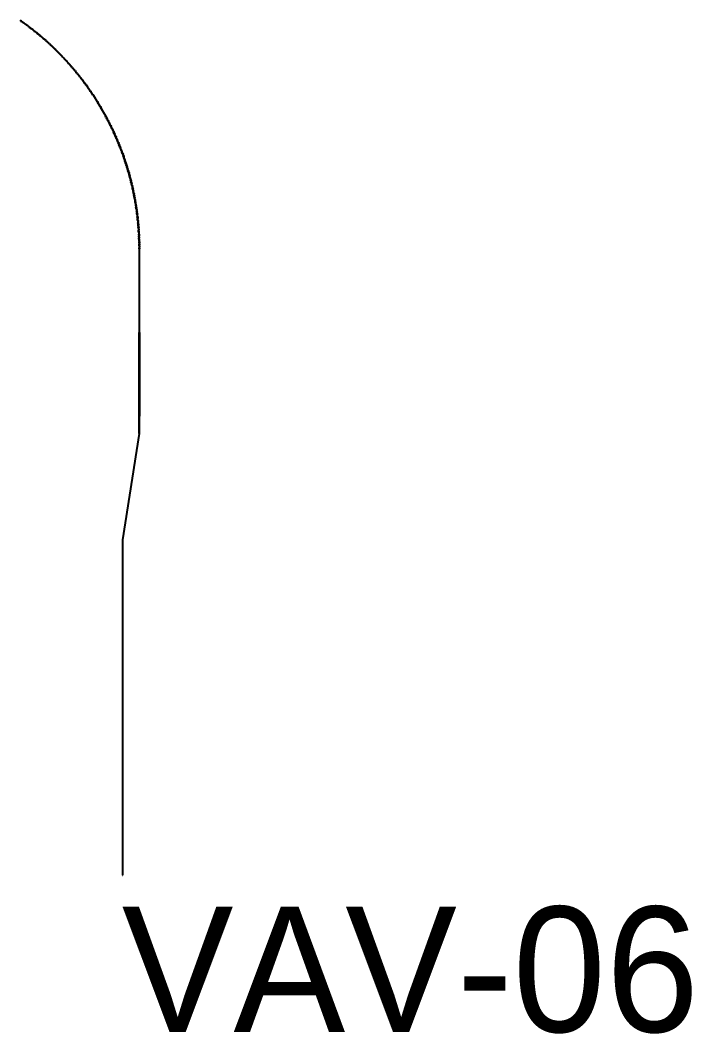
# Model space of a CAD drawing. Header units: metres. Extents: x 2 to 41.4, y 0.9 to 39.
# Drawn here: x 39.49 to 41.42, y 5.714 to 8.626 of the extents above; entities that cross this region are included whole.
import ezdxf

# ---------------------------------------------------------------- set-up
doc = ezdxf.new("R2010")
doc.units = ezdxf.units.M
doc.layers.add('BSA_MATERIAL_SECTION', color=7, linetype='Continuous')
doc.layers.add('BSA_VAV_LABEL', color=7, linetype='Continuous')

msp = doc.modelspace()

# ---------------------------------------------------------------- linework, layer by layer
at = {"layer": 'BSA_MATERIAL_SECTION'}
for p, q in [((39.4918, 8.6233), (39.4895, 8.6249)), ((39.4899, 8.6256), (39.4922, 8.624)), ((39.4918, 8.6233), (39.4941, 8.6217)), ((39.4945, 8.6224), (39.4922, 8.624)), ((39.4964, 8.6201), (39.4941, 8.6217)), ((39.4945, 8.6224), (39.4968, 8.6207)), ((39.4964, 8.6201), (39.4987, 8.6184)), ((39.4991, 8.6191), (39.4968, 8.6207)), ((39.4991, 8.6191), (39.5014, 8.6174)), ((39.5009, 8.6168), (39.4987, 8.6184)), ((39.5032, 8.6151), (39.5009, 8.6168)), ((39.5037, 8.6158), (39.5014, 8.6174)), ((39.5032, 8.6151), (39.5055, 8.6135)), ((39.5037, 8.6158), (39.506, 8.6141)), ((39.5055, 8.6135), (39.5078, 8.6118)), ((39.5082, 8.6124), (39.506, 8.6141)), ((39.51, 8.6101), (39.5078, 8.6118)), ((39.5082, 8.6124), (39.5105, 8.6107)), ((39.51, 8.6101), (39.5123, 8.6084)), ((39.5128, 8.6091), (39.5105, 8.6107)), ((39.5145, 8.6067), (39.5123, 8.6084)), ((39.5128, 8.6091), (39.515, 8.6074)), ((39.5145, 8.6067), (39.5168, 8.605)), ((39.5173, 8.6056), (39.515, 8.6074)), ((39.519, 8.6033), (39.5168, 8.605)), ((39.5173, 8.6056), (39.5195, 8.6039)), ((39.519, 8.6033), (39.5212, 8.6016)), ((39.5217, 8.6022), (39.5195, 8.6039)), ((39.5235, 8.5999), (39.5212, 8.6016)), ((39.5217, 8.6022), (39.524, 8.6005)), ((39.5235, 8.5999), (39.5257, 8.5981)), ((39.5262, 8.5987), (39.524, 8.6005)), ((39.5279, 8.5964), (39.5257, 8.5981)), ((39.5262, 8.5987), (39.5284, 8.597)), ((39.5301, 8.5946), (39.5279, 8.5964)), ((39.5306, 8.5952), (39.5284, 8.597)), ((39.5301, 8.5946), (39.5323, 8.5929)), ((39.5306, 8.5952), (39.5328, 8.5935)), ((39.5323, 8.5929), (39.5345, 8.5911)), ((39.535, 8.5917), (39.5328, 8.5935)), ((39.5367, 8.5893), (39.5345, 8.5911)), ((39.535, 8.5917), (39.5372, 8.5899)), ((39.5394, 8.5882), (39.5372, 8.5899)), ((39.5367, 8.5893), (39.5389, 8.5875)), ((39.5411, 8.5857), (39.5389, 8.5875)), ((39.5394, 8.5882), (39.5416, 8.5864)), ((39.5411, 8.5857), (39.5432, 8.5839)), ((39.5437, 8.5846), (39.5416, 8.5864)), ((39.5454, 8.5821), (39.5432, 8.5839)), ((39.5437, 8.5846), (39.5459, 8.5828)), ((39.5454, 8.5821), (39.5475, 8.5803)), ((39.5481, 8.5809), (39.5459, 8.5828)), ((39.5497, 8.5785), (39.5475, 8.5803)), ((39.5481, 8.5809), (39.5502, 8.5791)), ((39.5497, 8.5785), (39.5518, 8.5767)), ((39.5524, 8.5773), (39.5502, 8.5791)), ((39.554, 8.5748), (39.5518, 8.5767)), ((39.5524, 8.5773), (39.5545, 8.5755)), ((39.554, 8.5748), (39.5561, 8.573)), ((39.5566, 8.5736), (39.5545, 8.5755)), ((39.5582, 8.5712), (39.5561, 8.573)), ((39.5566, 8.5736), (39.5588, 8.5718)), ((39.5582, 8.5712), (39.5603, 8.5693)), ((39.5609, 8.5699), (39.5588, 8.5718)), ((39.5625, 8.5674), (39.5603, 8.5693)), ((39.5609, 8.5699), (39.563, 8.568)), ((39.5625, 8.5674), (39.5646, 8.5656)), ((39.5651, 8.5661), (39.563, 8.568)), ((39.5667, 8.5637), (39.5646, 8.5656)), ((39.5651, 8.5661), (39.5672, 8.5643)), ((39.5667, 8.5637), (39.5687, 8.5618)), ((39.5693, 8.5624), (39.5672, 8.5643)), ((39.5708, 8.5599), (39.5687, 8.5618)), ((39.5693, 8.5624), (39.5714, 8.5605)), ((39.5708, 8.5599), (39.5729, 8.558)), ((39.5735, 8.5586), (39.5714, 8.5605)), ((39.575, 8.5561), (39.5729, 8.558)), ((39.5735, 8.5586), (39.5755, 8.5567)), ((39.575, 8.5561), (39.577, 8.5542)), ((39.5776, 8.5547), (39.5755, 8.5567)), ((39.5791, 8.5522), (39.577, 8.5542)), ((39.5776, 8.5547), (39.5797, 8.5528)), ((39.5791, 8.5522), (39.5812, 8.5503)), ((39.5817, 8.5509), (39.5797, 8.5528)), ((39.5832, 8.5484), (39.5812, 8.5503)), ((39.5817, 8.5509), (39.5838, 8.5489)), ((39.5832, 8.5484), (39.5852, 8.5464)), ((39.5858, 8.547), (39.5838, 8.5489)), ((39.5873, 8.5445), (39.5852, 8.5464)), ((39.5858, 8.547), (39.5878, 8.545)), ((39.5873, 8.5445), (39.5893, 8.5425)), ((39.5898, 8.5431), (39.5878, 8.545)), ((39.5913, 8.5405), (39.5893, 8.5425)), ((39.5898, 8.5431), (39.5919, 8.5411)), ((39.5913, 8.5405), (39.5933, 8.5386)), ((39.5939, 8.5391), (39.5919, 8.5411)), ((39.5953, 8.5366), (39.5933, 8.5386)), ((39.5939, 8.5391), (39.5959, 8.5371)), ((39.5953, 8.5366), (39.5973, 8.5346)), ((39.5979, 8.5352), (39.5959, 8.5371)), ((39.5993, 8.5326), (39.5973, 8.5346)), ((39.5979, 8.5352), (39.5999, 8.5332)), ((39.5993, 8.5326), (39.6013, 8.5306)), ((39.6019, 8.5312), (39.5999, 8.5332)), ((39.6033, 8.5286), (39.6013, 8.5306)), ((39.6019, 8.5312), (39.6038, 8.5291)), ((39.6033, 8.5286), (39.6052, 8.5266)), ((39.6058, 8.5271), (39.6038, 8.5291)), ((39.6072, 8.5245), (39.6052, 8.5266)), ((39.6058, 8.5271), (39.6078, 8.5251)), ((39.6072, 8.5245), (39.6091, 8.5225)), ((39.6097, 8.5231), (39.6078, 8.5251)), ((39.6111, 8.5205), (39.6091, 8.5225)), ((39.6097, 8.5231), (39.6117, 8.521)), ((39.6111, 8.5205), (39.613, 8.5184)), ((39.6136, 8.519), (39.6117, 8.521)), ((39.615, 8.5164), (39.613, 8.5184)), ((39.6136, 8.519), (39.6155, 8.5169)), ((39.6169, 8.5143), (39.615, 8.5164)), ((39.6175, 8.5149), (39.6155, 8.5169)), ((39.6169, 8.5143), (39.6188, 8.5123)), ((39.6175, 8.5149), (39.6194, 8.5128)), ((39.6188, 8.5123), (39.6207, 8.5102)), ((39.6213, 8.5107), (39.6194, 8.5128)), ((39.6226, 8.5081), (39.6207, 8.5102)), ((39.6213, 8.5107), (39.6232, 8.5086)), ((39.6226, 8.5081), (39.6245, 8.506)), ((39.6251, 8.5066), (39.6232, 8.5086)), ((39.6264, 8.5039), (39.6245, 8.506)), ((39.6251, 8.5066), (39.627, 8.5045)), ((39.6264, 8.5039), (39.6283, 8.5018)), ((39.6289, 8.5024), (39.627, 8.5045)), ((39.6302, 8.4997), (39.6283, 8.5018)), ((39.6289, 8.5024), (39.6308, 8.5003)), ((39.6302, 8.4997), (39.632, 8.4976)), ((39.6326, 8.4981), (39.6308, 8.5003)), ((39.6339, 8.4955), (39.632, 8.4976)), ((39.6326, 8.4981), (39.6345, 8.496)), ((39.6339, 8.4955), (39.6357, 8.4934)), ((39.6363, 8.4939), (39.6345, 8.496)), ((39.6376, 8.4912), (39.6357, 8.4934)), ((39.6363, 8.4939), (39.6382, 8.4918)), ((39.6376, 8.4912), (39.6394, 8.4891)), ((39.64, 8.4896), (39.6382, 8.4918)), ((39.6412, 8.487), (39.6394, 8.4891)), ((39.64, 8.4896), (39.6418, 8.4875)), ((39.6412, 8.487), (39.6431, 8.4848)), ((39.6437, 8.4853), (39.6418, 8.4875)), ((39.6449, 8.4827), (39.6431, 8.4848)), ((39.6437, 8.4853), (39.6455, 8.4832)), ((39.6449, 8.4827), (39.6467, 8.4805)), ((39.6473, 8.481), (39.6455, 8.4832)), ((39.6485, 8.4783), (39.6467, 8.4805)), ((39.6473, 8.481), (39.6491, 8.4788)), ((39.6485, 8.4783), (39.6503, 8.4761)), ((39.6509, 8.4767), (39.6491, 8.4788)), ((39.652, 8.474), (39.6503, 8.4761)), ((39.6509, 8.4767), (39.6527, 8.4745)), ((39.652, 8.474), (39.6538, 8.4718)), ((39.6544, 8.4723), (39.6527, 8.4745)), ((39.6556, 8.4696), (39.6538, 8.4718)), ((39.6544, 8.4723), (39.6562, 8.4701)), ((39.6556, 8.4696), (39.6573, 8.4674)), ((39.658, 8.4679), (39.6562, 8.4701)), ((39.6591, 8.4652), (39.6573, 8.4674)), ((39.658, 8.4679), (39.6597, 8.4657)), ((39.6591, 8.4652), (39.6608, 8.463)), ((39.6615, 8.4635), (39.6597, 8.4657)), ((39.6626, 8.4607), (39.6608, 8.463)), ((39.6615, 8.4635), (39.6632, 8.4612)), ((39.6626, 8.4607), (39.6643, 8.4585)), ((39.6649, 8.459), (39.6632, 8.4612)), ((39.666, 8.4563), (39.6643, 8.4585)), ((39.6649, 8.459), (39.6667, 8.4568)), ((39.666, 8.4563), (39.6677, 8.454)), ((39.6684, 8.4545), (39.6667, 8.4568)), ((39.6694, 8.4518), (39.6677, 8.454)), ((39.6684, 8.4545), (39.6701, 8.4523)), ((39.6694, 8.4518), (39.6711, 8.4496)), ((39.6718, 8.45), (39.6701, 8.4523)), ((39.6728, 8.4473), (39.6711, 8.4496)), ((39.6718, 8.45), (39.6735, 8.4478)), ((39.6728, 8.4473), (39.6745, 8.445)), ((39.6752, 8.4455), (39.6735, 8.4478)), ((39.6762, 8.4428), (39.6745, 8.445)), ((39.6752, 8.4455), (39.6768, 8.4432)), ((39.6762, 8.4428), (39.6778, 8.4405)), ((39.6785, 8.441), (39.6768, 8.4432)), ((39.6795, 8.4382), (39.6778, 8.4405)), ((39.6785, 8.441), (39.6802, 8.4387)), ((39.6795, 8.4382), (39.6812, 8.4359)), ((39.6818, 8.4364), (39.6802, 8.4387)), ((39.6828, 8.4336), (39.6812, 8.4359)), ((39.6818, 8.4364), (39.6834, 8.4341)), ((39.6828, 8.4336), (39.6844, 8.4313)), ((39.6834, 8.4341), (39.6851, 8.4318)), ((39.6861, 8.429), (39.6844, 8.4313)), ((39.6867, 8.4295), (39.6851, 8.4318)), ((39.6877, 8.4267), (39.6861, 8.429)), ((39.6883, 8.4272), (39.6867, 8.4295)), ((39.6877, 8.4267), (39.6893, 8.4244)), ((39.6883, 8.4272), (39.6899, 8.4249)), ((39.6893, 8.4244), (39.6909, 8.4221)), ((39.6915, 8.4226), (39.6899, 8.4249)), ((39.6925, 8.4198), (39.6909, 8.4221)), ((39.6915, 8.4226), (39.6931, 8.4202)), ((39.6925, 8.4198), (39.6941, 8.4175)), ((39.6947, 8.4179), (39.6931, 8.4202)), ((39.6956, 8.4151), (39.6941, 8.4175)), ((39.6947, 8.4179), (39.6963, 8.4156)), ((39.6956, 8.4151), (39.6972, 8.4128)), ((39.6979, 8.4132), (39.6963, 8.4156)), ((39.6988, 8.4104), (39.6972, 8.4128)), ((39.6979, 8.4132), (39.6994, 8.4109)), ((39.6988, 8.4104), (39.7003, 8.4081)), ((39.701, 8.4085), (39.6994, 8.4109)), ((39.7019, 8.4057), (39.7003, 8.4081)), ((39.701, 8.4085), (39.7025, 8.4062)), ((39.7019, 8.4057), (39.7034, 8.4034)), ((39.7041, 8.4038), (39.7025, 8.4062)), ((39.7049, 8.401), (39.7034, 8.4034)), ((39.7041, 8.4038), (39.7056, 8.4014)), ((39.7049, 8.401), (39.7064, 8.3986)), ((39.7071, 8.399), (39.7056, 8.4014)), ((39.7079, 8.3962), (39.7064, 8.3986)), ((39.7071, 8.399), (39.7086, 8.3967)), ((39.7079, 8.3962), (39.7094, 8.3938)), ((39.7101, 8.3943), (39.7086, 8.3967)), ((39.7109, 8.3915), (39.7094, 8.3938)), ((39.7101, 8.3943), (39.7116, 8.3919)), ((39.7109, 8.3915), (39.7124, 8.3891)), ((39.7116, 8.3919), (39.7131, 8.3895)), ((39.7139, 8.3867), (39.7124, 8.3891)), ((39.7146, 8.3871), (39.7131, 8.3895)), ((39.7139, 8.3867), (39.7154, 8.3843)), ((39.716, 8.3847), (39.7146, 8.3871)), ((39.7168, 8.3818), (39.7154, 8.3843)), ((39.716, 8.3847), (39.7175, 8.3823)), ((39.7168, 8.3818), (39.7183, 8.3794)), ((39.719, 8.3798), (39.7175, 8.3823)), ((39.7197, 8.377), (39.7183, 8.3794)), ((39.719, 8.3798), (39.7204, 8.3774)), ((39.7197, 8.377), (39.7211, 8.3746)), ((39.7204, 8.3774), (39.7218, 8.375)), ((39.7226, 8.3722), (39.7211, 8.3746)), ((39.7233, 8.3726), (39.7218, 8.375)), ((39.7226, 8.3722), (39.724, 8.3697)), ((39.7247, 8.3701), (39.7233, 8.3726)), ((39.7254, 8.3673), (39.724, 8.3697)), ((39.7247, 8.3701), (39.7261, 8.3677)), ((39.7254, 8.3673), (39.7268, 8.3648)), ((39.7275, 8.3652), (39.7261, 8.3677)), ((39.7282, 8.3624), (39.7268, 8.3648)), ((39.7275, 8.3652), (39.7289, 8.3628)), ((39.7282, 8.3624), (39.7296, 8.3599)), ((39.7303, 8.3603), (39.7289, 8.3628)), ((39.7309, 8.3575), (39.7296, 8.3599)), ((39.7303, 8.3603), (39.7316, 8.3579)), ((39.7309, 8.3575), (39.7323, 8.355)), ((39.733, 8.3554), (39.7316, 8.3579)), ((39.7337, 8.3525), (39.7323, 8.355)), ((39.733, 8.3554), (39.7344, 8.3529)), ((39.7337, 8.3525), (39.735, 8.3501)), ((39.7357, 8.3504), (39.7344, 8.3529)), ((39.7363, 8.3476), (39.735, 8.3501)), ((39.7357, 8.3504), (39.737, 8.348)), ((39.7363, 8.3476), (39.7377, 8.3451)), ((39.7384, 8.3455), (39.737, 8.348)), ((39.739, 8.3426), (39.7377, 8.3451)), ((39.7384, 8.3455), (39.7397, 8.343)), ((39.739, 8.3426), (39.7403, 8.3401)), ((39.741, 8.3405), (39.7397, 8.343)), ((39.7416, 8.3376), (39.7403, 8.3401)), ((39.741, 8.3405), (39.7423, 8.338)), ((39.7416, 8.3376), (39.7429, 8.3351)), ((39.7423, 8.338), (39.7436, 8.3355)), ((39.7442, 8.3326), (39.7429, 8.3351)), ((39.7449, 8.333), (39.7436, 8.3355)), ((39.7442, 8.3326), (39.7455, 8.3301)), ((39.7462, 8.3304), (39.7449, 8.333)), ((39.7467, 8.3276), (39.7455, 8.3301)), ((39.7462, 8.3304), (39.7474, 8.3279)), ((39.7487, 8.3254), (39.7474, 8.3279)), ((39.7467, 8.3276), (39.748, 8.325)), ((39.7492, 8.3225), (39.748, 8.325)), ((39.7487, 8.3254), (39.75, 8.3229)), ((39.7492, 8.3225), (39.7505, 8.32)), ((39.75, 8.3229), (39.7512, 8.3203)), ((39.7517, 8.3175), (39.7505, 8.32)), ((39.7524, 8.3178), (39.7512, 8.3203)), ((39.7529, 8.3149), (39.7517, 8.3175)), ((39.7524, 8.3178), (39.7536, 8.3153)), ((39.7529, 8.3149), (39.7541, 8.3124)), ((39.7549, 8.3127), (39.7536, 8.3153)), ((39.7541, 8.3124), (39.7553, 8.3098)), ((39.7549, 8.3127), (39.7561, 8.3102)), ((39.7565, 8.3073), (39.7553, 8.3098)), ((39.7573, 8.3076), (39.7561, 8.3102)), ((39.7565, 8.3073), (39.7577, 8.3047)), ((39.7585, 8.3051), (39.7573, 8.3076)), ((39.7589, 8.3022), (39.7577, 8.3047)), ((39.7585, 8.3051), (39.7596, 8.3025)), ((39.7601, 8.2996), (39.7589, 8.3022)), ((39.7608, 8.2999), (39.7596, 8.3025)), ((39.7601, 8.2996), (39.7612, 8.297)), ((39.7608, 8.2999), (39.762, 8.2974)), ((39.7612, 8.297), (39.7624, 8.2945)), ((39.7631, 8.2948), (39.762, 8.2974)), ((39.7635, 8.2919), (39.7624, 8.2945)), ((39.7631, 8.2948), (39.7643, 8.2922)), ((39.7635, 8.2919), (39.7647, 8.2893)), ((39.7643, 8.2922), (39.7654, 8.2896)), ((39.7658, 8.2867), (39.7647, 8.2893)), ((39.7665, 8.287), (39.7654, 8.2896)), ((39.7658, 8.2867), (39.7669, 8.2841)), ((39.7676, 8.2845), (39.7665, 8.287)), ((39.768, 8.2815), (39.7669, 8.2841)), ((39.7676, 8.2845), (39.7687, 8.2819)), ((39.768, 8.2815), (39.7691, 8.279)), ((39.7698, 8.2793), (39.7687, 8.2819)), ((39.7702, 8.2764), (39.7691, 8.279)), ((39.7698, 8.2793), (39.7709, 8.2767)), ((39.7702, 8.2764), (39.7713, 8.2737)), ((39.772, 8.2741), (39.7709, 8.2767)), ((39.7723, 8.2711), (39.7713, 8.2737)), ((39.772, 8.2741), (39.7731, 8.2714)), ((39.7723, 8.2711), (39.7734, 8.2685)), ((39.7741, 8.2688), (39.7731, 8.2714)), ((39.7745, 8.2659), (39.7734, 8.2685)), ((39.7741, 8.2688), (39.7752, 8.2662)), ((39.7745, 8.2659), (39.7755, 8.2633)), ((39.7762, 8.2636), (39.7752, 8.2662)), ((39.7765, 8.2607), (39.7755, 8.2633)), ((39.7762, 8.2636), (39.7773, 8.261)), ((39.7765, 8.2607), (39.7775, 8.2581)), ((39.7773, 8.261), (39.7783, 8.2583)), ((39.7786, 8.2554), (39.7775, 8.2581)), ((39.7793, 8.2557), (39.7783, 8.2583)), ((39.7786, 8.2554), (39.7796, 8.2528)), ((39.7803, 8.2531), (39.7793, 8.2557)), ((39.7806, 8.2502), (39.7796, 8.2528)), ((39.7803, 8.2531), (39.7813, 8.2504)), ((39.7806, 8.2502), (39.7815, 8.2475)), ((39.7813, 8.2504), (39.7823, 8.2478)), ((39.7825, 8.2449), (39.7815, 8.2475)), ((39.7833, 8.2452), (39.7823, 8.2478)), ((39.7835, 8.2422), (39.7825, 8.2449)), ((39.7842, 8.2425), (39.7833, 8.2452)), ((39.7835, 8.2422), (39.7845, 8.2396)), ((39.7842, 8.2425), (39.7852, 8.2398)), ((39.7845, 8.2396), (39.7854, 8.2369)), ((39.7862, 8.2372), (39.7852, 8.2398)), ((39.7863, 8.2343), (39.7854, 8.2369)), ((39.7862, 8.2372), (39.7871, 8.2345)), ((39.7863, 8.2343), (39.7873, 8.2316)), ((39.7871, 8.2345), (39.788, 8.2319)), ((39.7882, 8.2289), (39.7873, 8.2316)), ((39.7889, 8.2292), (39.788, 8.2319)), ((39.7882, 8.2289), (39.7891, 8.2263)), ((39.7899, 8.2265), (39.7889, 8.2292)), ((39.79, 8.2236), (39.7891, 8.2263)), ((39.7899, 8.2265), (39.7908, 8.2239)), ((39.79, 8.2236), (39.7909, 8.2209)), ((39.7917, 8.2212), (39.7908, 8.2239)), ((39.7918, 8.2183), (39.7909, 8.2209)), ((39.7917, 8.2212), (39.7925, 8.2185)), ((39.7918, 8.2183), (39.7926, 8.2156)), ((39.7934, 8.2158), (39.7925, 8.2185)), ((39.7935, 8.2129), (39.7926, 8.2156)), ((39.7934, 8.2158), (39.7943, 8.2131)), ((39.7935, 8.2129), (39.7944, 8.2102)), ((39.7951, 8.2105), (39.7943, 8.2131)), ((39.7952, 8.2075), (39.7944, 8.2102)), ((39.7951, 8.2105), (39.796, 8.2078)), ((39.7952, 8.2075), (39.796, 8.2048)), ((39.7968, 8.2051), (39.796, 8.2078)), ((39.7969, 8.2021), (39.796, 8.2048)), ((39.7968, 8.2051), (39.7976, 8.2024)), ((39.7969, 8.2021), (39.7977, 8.1994)), ((39.7985, 8.1997), (39.7976, 8.2024)), ((39.7985, 8.1967), (39.7977, 8.1994)), ((39.7985, 8.1997), (39.7993, 8.197)), ((39.7985, 8.1967), (39.7993, 8.194)), ((39.8001, 8.1943), (39.7993, 8.197)), ((39.8001, 8.1913), (39.7993, 8.194)), ((39.8001, 8.1943), (39.8009, 8.1916)), ((39.8001, 8.1913), (39.8009, 8.1886)), ((39.8016, 8.1889), (39.8009, 8.1916)), ((39.8016, 8.1859), (39.8009, 8.1886)), ((39.8016, 8.1889), (39.8024, 8.1861)), ((39.8016, 8.1859), (39.8024, 8.1832)), ((39.8032, 8.1834), (39.8024, 8.1861)), ((39.8031, 8.1805), (39.8024, 8.1832)), ((39.8032, 8.1834), (39.8039, 8.1807)), ((39.8031, 8.1805), (39.8039, 8.1778)), ((39.8039, 8.1807), (39.8047, 8.178)), ((39.8046, 8.1751), (39.8039, 8.1778)), ((39.8053, 8.1723), (39.8046, 8.1751)), ((39.8054, 8.1753), (39.8047, 8.178)), ((39.8053, 8.1723), (39.806, 8.1696)), ((39.8061, 8.1725), (39.8054, 8.1753)), ((39.806, 8.1696), (39.8067, 8.1669)), ((39.8061, 8.1725), (39.8068, 8.1698)), ((39.8074, 8.1641), (39.8067, 8.1669)), ((39.8075, 8.1671), (39.8068, 8.1698)), ((39.8074, 8.1641), (39.8081, 8.1614)), ((39.8075, 8.1671), (39.8082, 8.1643)), ((39.8088, 8.1587), (39.8081, 8.1614)), ((39.8089, 8.1616), (39.8082, 8.1643)), ((39.8088, 8.1587), (39.8095, 8.1559)), ((39.8089, 8.1616), (39.8096, 8.1589)), ((39.8101, 8.1532), (39.8095, 8.1559)), ((39.8096, 8.1589), (39.8102, 8.1561)), ((39.8108, 8.1505), (39.8101, 8.1532)), ((39.8109, 8.1534), (39.8102, 8.1561)), ((39.8115, 8.1506), (39.8109, 8.1534)), ((39.8108, 8.1505), (39.8114, 8.1477)), ((39.8114, 8.1477), (39.812, 8.145)), ((39.8115, 8.1506), (39.8122, 8.1479)), ((39.8126, 8.1422), (39.812, 8.145)), ((39.8128, 8.1451), (39.8122, 8.1479)), ((39.8132, 8.1395), (39.8126, 8.1422)), ((39.8128, 8.1451), (39.8134, 8.1424)), ((39.8132, 8.1395), (39.8138, 8.1367)), ((39.8134, 8.1424), (39.814, 8.1396)), ((39.8138, 8.1367), (39.8144, 8.1339)), ((39.8146, 8.1369), (39.814, 8.1396)), ((39.815, 8.1312), (39.8144, 8.1339)), ((39.8146, 8.1369), (39.8152, 8.1341)), ((39.815, 8.1312), (39.8156, 8.1284)), ((39.8158, 8.1314), (39.8152, 8.1341)), ((39.8161, 8.1257), (39.8156, 8.1284)), ((39.8163, 8.1286), (39.8158, 8.1314)), ((39.8161, 8.1257), (39.8167, 8.1229)), ((39.8163, 8.1286), (39.8169, 8.1258)), ((39.8175, 8.1231), (39.8169, 8.1258)), ((39.8172, 8.1201), (39.8167, 8.1229)), ((39.8177, 8.1174), (39.8172, 8.1201)), ((39.8175, 8.1231), (39.818, 8.1203)), ((39.8177, 8.1174), (39.8183, 8.1146)), ((39.8185, 8.1175), (39.818, 8.1203)), ((39.8188, 8.1118), (39.8183, 8.1146)), ((39.8185, 8.1175), (39.819, 8.1147)), ((39.8188, 8.1118), (39.8193, 8.1091)), ((39.8195, 8.112), (39.819, 8.1147)), ((39.8193, 8.1091), (39.8197, 8.1063)), ((39.8195, 8.112), (39.82, 8.1092)), ((39.8202, 8.1035), (39.8197, 8.1063)), ((39.82, 8.1092), (39.8205, 8.1064)), ((39.8207, 8.1007), (39.8202, 8.1035)), ((39.821, 8.1036), (39.8205, 8.1064)), ((39.8207, 8.1007), (39.8212, 8.0979)), ((39.821, 8.1036), (39.8215, 8.1009)), ((39.8212, 8.0979), (39.8216, 8.0952)), ((39.8219, 8.0981), (39.8215, 8.1009)), ((39.822, 8.0924), (39.8216, 8.0952)), ((39.8224, 8.0953), (39.8219, 8.0981)), ((39.8224, 8.0953), (39.8228, 8.0925)), ((39.822, 8.0924), (39.8225, 8.0896)), ((39.8229, 8.0868), (39.8225, 8.0896)), ((39.8233, 8.0897), (39.8228, 8.0925)), ((39.8233, 8.084), (39.8229, 8.0868)), ((39.8233, 8.0897), (39.8237, 8.0869)), ((39.8233, 8.084), (39.8237, 8.0812)), ((39.8241, 8.0841), (39.8237, 8.0869)), ((39.8237, 8.0812), (39.8241, 8.0784)), ((39.8241, 8.0841), (39.8245, 8.0813)), ((39.8245, 8.0757), (39.8241, 8.0784)), ((39.8249, 8.0786), (39.8245, 8.0813)), ((39.8245, 8.0757), (39.8248, 8.0729)), ((39.8252, 8.0701), (39.8248, 8.0729)), ((39.8249, 8.0786), (39.8253, 8.0758)), ((39.8256, 8.0673), (39.8252, 8.0701)), ((39.8253, 8.0758), (39.8256, 8.073)), ((39.826, 8.0702), (39.8256, 8.073)), ((39.8256, 8.0673), (39.8259, 8.0645)), ((39.826, 8.0702), (39.8264, 8.0674)), ((39.8267, 8.0646), (39.8264, 8.0674)), ((39.8259, 8.0645), (39.8262, 8.0617)), ((39.8266, 8.0589), (39.8262, 8.0617)), ((39.8266, 8.0589), (39.8269, 8.0561)), ((39.827, 8.0618), (39.8267, 8.0646)), ((39.8272, 8.0533), (39.8269, 8.0561)), ((39.827, 8.0618), (39.8274, 8.059)), ((39.8275, 8.0505), (39.8272, 8.0533)), ((39.8274, 8.059), (39.8277, 8.0562)), ((39.8275, 8.0505), (39.8277, 8.0477)), ((39.828, 8.0534), (39.8277, 8.0562)), ((39.8277, 8.0477), (39.828, 8.0449)), ((39.8283, 8.0506), (39.828, 8.0534)), ((39.8283, 8.0421), (39.828, 8.0449)), ((39.8283, 8.0506), (39.8285, 8.0477)), ((39.8283, 8.0421), (39.8285, 8.0393)), ((39.8288, 8.0449), (39.8285, 8.0477)), ((39.8288, 8.0364), (39.8285, 8.0393)), ((39.8288, 8.0449), (39.8291, 8.0421)), ((39.8293, 8.0393), (39.8291, 8.0421)), ((39.8293, 8.0393), (39.8296, 8.0365)), ((39.829, 8.0336), (39.8288, 8.0364)), ((39.829, 8.0336), (39.8292, 8.0308)), ((39.8294, 8.028), (39.8292, 8.0308)), ((39.8294, 8.028), (39.8296, 8.0252)), ((39.8298, 8.0337), (39.8296, 8.0365)), ((39.8296, 8.0252), (39.8298, 8.0224)), ((39.8298, 8.0337), (39.83, 8.0309)), ((39.83, 8.0196), (39.8298, 8.0224)), ((39.83, 8.0309), (39.8302, 8.0281)), ((39.8302, 8.0168), (39.83, 8.0196)), ((39.8304, 8.0253), (39.8302, 8.0281)), ((39.8302, 8.0168), (39.8304, 8.014)), ((39.8304, 8.0253), (39.8306, 8.0225)), ((39.8304, 8.014), (39.8305, 8.0112)), ((39.8307, 8.0083), (39.8305, 8.0112)), ((39.8308, 8.0196), (39.8306, 8.0225)), ((39.8307, 8.0083), (39.8308, 8.0055)), ((39.8308, 8.0196), (39.831, 8.0168)), ((39.8312, 8.014), (39.831, 8.0168)), ((39.8313, 8.0112), (39.8312, 8.014)), ((39.8313, 8.0112), (39.8315, 8.0084)), ((39.8315, 8.0084), (39.8316, 8.0056)), ((39.8309, 8.0027), (39.8308, 8.0055)), ((39.8309, 8.0027), (39.831, 7.9999)), ((39.8311, 7.9971), (39.831, 7.9999)), ((39.8311, 7.9971), (39.8312, 7.9943)), ((39.8313, 7.9914), (39.8312, 7.9943)), ((39.8313, 7.9914), (39.8314, 7.9886)), ((39.8315, 7.9858), (39.8314, 7.9886)), ((39.8315, 7.9858), (39.8315, 7.983)), ((39.8316, 7.9802), (39.8315, 7.983)), ((39.8317, 8.0027), (39.8316, 8.0056)), ((39.8316, 7.9774), (39.8316, 7.9802)), ((39.8317, 8.0027), (39.8318, 7.9999)), ((39.8319, 7.9971), (39.8318, 7.9999)), ((39.8319, 7.9971), (39.832, 7.9943)), ((39.8321, 7.9915), (39.832, 7.9943)), ((39.8322, 7.9886), (39.8321, 7.9915)), ((39.8322, 7.9886), (39.8323, 7.9858)), ((39.8323, 7.983), (39.8323, 7.9858)), ((39.8323, 7.983), (39.8324, 7.9802)), ((39.8324, 7.9774), (39.8324, 7.9802)), ((39.8316, 7.9774), (39.8316, 7.9745)), ((39.8316, 7.9745), (39.8316, 7.9717)), ((39.8316, 7.9689), (39.8316, 7.9717)), ((39.8316, 7.9689), (39.832, 7.9689)), ((39.8316, 7.9689), (39.8316, 7.7285)), ((39.832, 7.9689), (39.8316, 7.9689)), ((39.8324, 7.9689), (39.832, 7.9689)), ((39.832, 7.9689), (39.8324, 7.9689)), ((39.8324, 7.9774), (39.8324, 7.9745)), ((39.8324, 7.9717), (39.8324, 7.9745)), ((39.8324, 7.9717), (39.8324, 7.9689)), ((39.8324, 7.7285), (39.8324, 7.9689)), ((39.8316, 7.4881), (39.8316, 7.7285)), ((39.8324, 7.7285), (39.8324, 7.4881)), ((39.832, 7.4881), (39.8316, 7.4881)), ((39.8316, 7.4381), (39.8316, 7.4881)), ((39.8316, 7.4881), (39.832, 7.4881)), ((39.832, 7.4881), (39.8324, 7.4881)), ((39.8324, 7.4881), (39.832, 7.4881)), ((39.8324, 7.4381), (39.8324, 7.4881)), ((39.8316, 7.4381), (39.784, 7.1333)), ((39.7848, 7.1333), (39.8324, 7.4381)), ((39.784, 7.1333), (39.784, 7.0833)), ((39.7848, 7.0833), (39.7848, 7.1333)), ((39.784, 7.0833), (39.7848, 7.0833)), ((39.784, 7.0833), (39.784, 6.1689)), ((39.7848, 7.0833), (39.784, 7.0833)), ((39.7848, 6.1689), (39.7848, 7.0833)), ((39.784, 6.1689), (39.7848, 6.1689))]:
    msp.add_line(p, q, dxfattribs=at)

# ---------------------------------------------------------------- texts
at = {"layer": 'BSA_VAV_LABEL'}
msp.add_text('VAV-06', height=0.36, dxfattribs=at).set_placement((39.7816, 5.7189))

doc.saveas('drawing.dxf')
